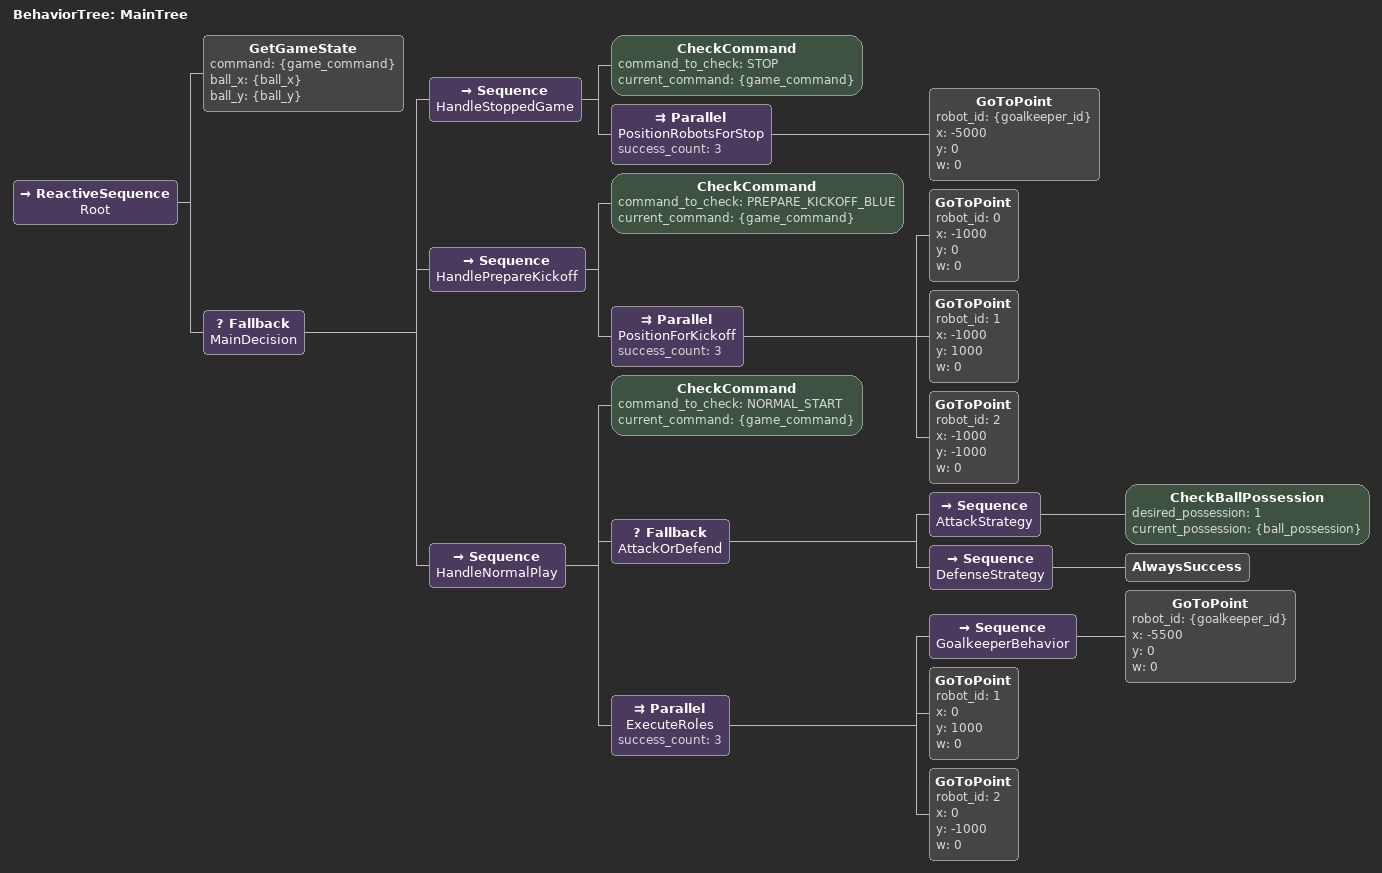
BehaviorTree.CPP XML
<root main_tree_to_execute="MainTree" BTCPP_format="4">

  <BehaviorTree ID="MainTree">
    <ReactiveSequence name="Root">

      <GetGameState command="{game_command}" ball_x="{ball_x}" ball_y="{ball_y}" />

      <Fallback name="MainDecision">

        <Sequence name="HandleStoppedGame">
          <CheckCommand command_to_check="STOP" current_command="{game_command}" />
          <Parallel name="PositionRobotsForStop" success_count="3">
            <GoToPoint robot_id="{goalkeeper_id}" x="-5000" y="0" w="0" />
          </Parallel>
        </Sequence>

        <Sequence name="HandlePrepareKickoff">
            <CheckCommand command_to_check="PREPARE_KICKOFF_BLUE" current_command="{game_command}" />
            <Parallel name="PositionForKickoff" success_count="3">
                <GoToPoint robot_id="0" x="-1000" y="0" w="0" />
                <GoToPoint robot_id="1" x="-1000" y="1000" w="0" />
                <GoToPoint robot_id="2" x="-1000" y="-1000" w="0" />
            </Parallel>
        </Sequence>

        <Sequence name="HandleNormalPlay">
          <CheckCommand command_to_check="NORMAL_START" current_command="{game_command}" />

          <Fallback name="AttackOrDefend">
              <Sequence name="AttackStrategy">
                <CheckBallPossession desired_possession="1" current_possession="{ball_possession}"/>
              </Sequence>
              <Sequence name="DefenseStrategy">
                <AlwaysSuccess />
              </Sequence>
          </Fallback>

          <Parallel name="ExecuteRoles" success_count="3">

            <Sequence name="GoalkeeperBehavior">
              <GoToPoint robot_id="{goalkeeper_id}" x="-5500" y="0" w="0" />
            </Sequence>

            <GoToPoint robot_id="1" x="0" y="1000" w="0" />

            <GoToPoint robot_id="2" x="0" y="-1000" w="0" />

          </Parallel>
        </Sequence>

      </Fallback>
    </ReactiveSequence>
  </BehaviorTree>

</root>
